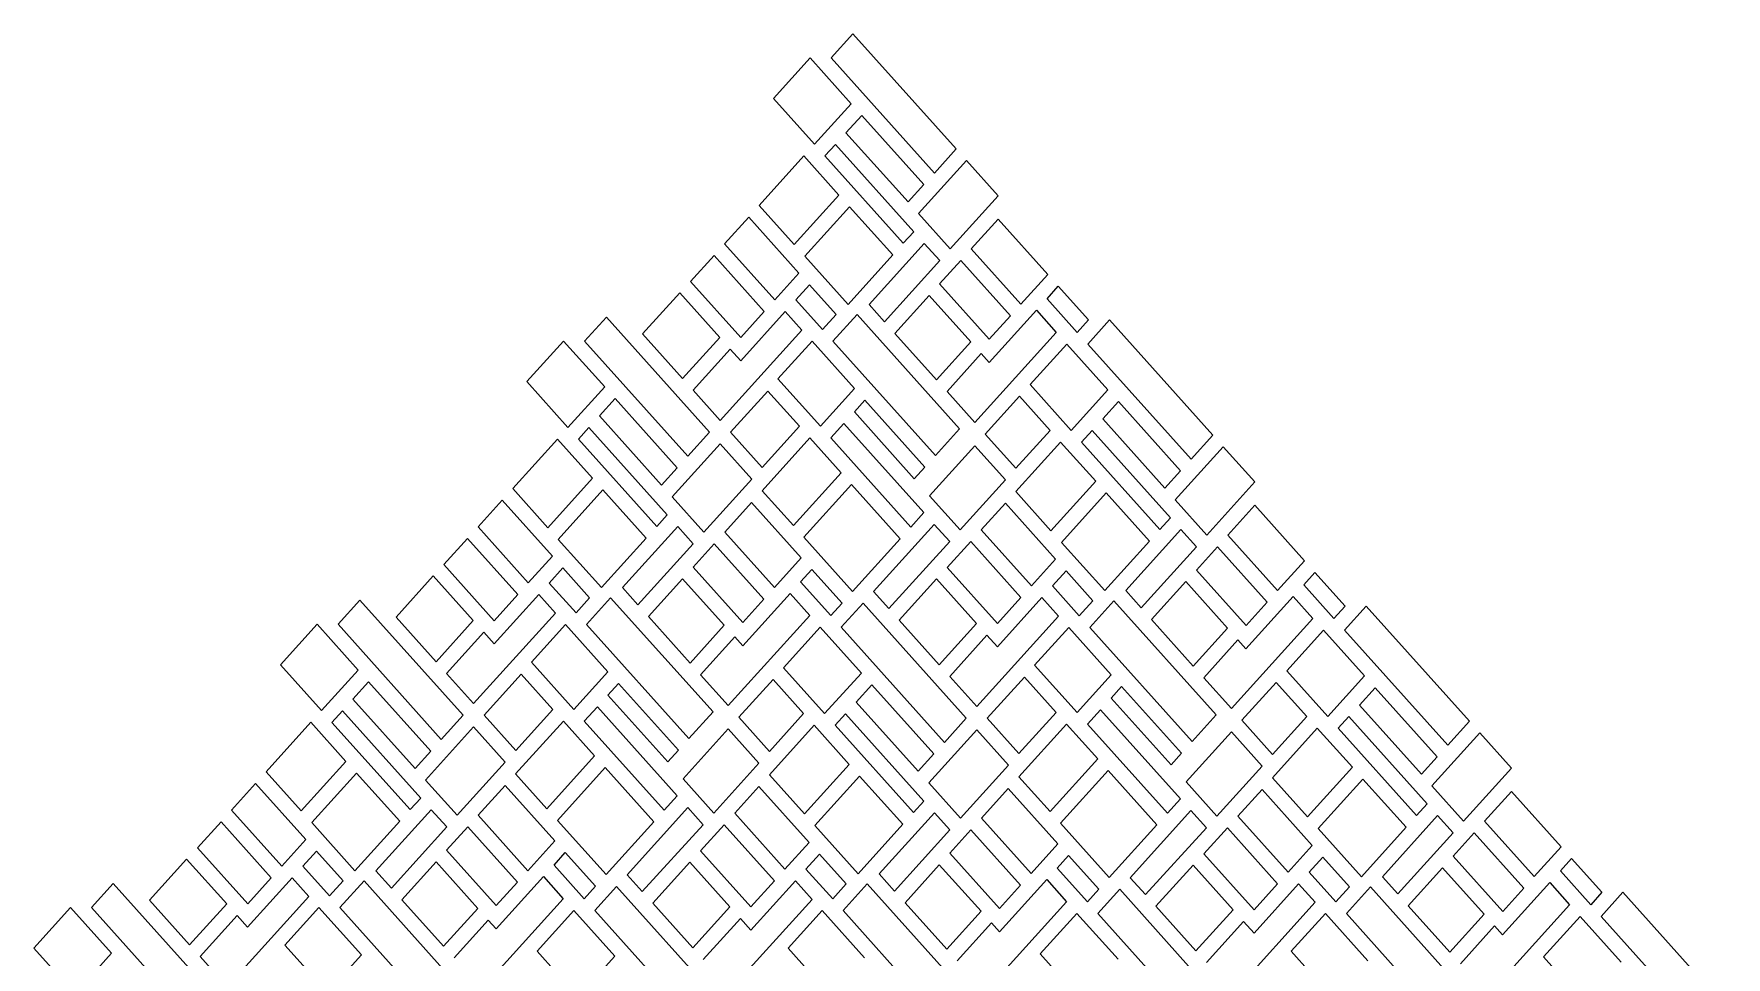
# Model space of a CAD drawing. Extents: x 373 to 1584, y 656 to 1958.
# Drawn here: x 663 to 1517, y 1492 to 1958 of the extents above; entities that cross this region are included whole.
import ezdxf

# ---------------------------------------------------------------- set-up
doc = ezdxf.new("R2010")
doc.units = 0
doc.layers.add('LAYER_01', color=7, linetype='CONTINUOUS')

msp = doc.modelspace()

# ---------------------------------------------------------------- linework, layer by layer
at = {"layer": 'LAYER_01'}
for p, q in [((1076.35, 1958.46), (1065.37, 1946.3)), ((1128.44, 1900.36), (1076.35, 1958.46)), ((1036.25, 1925.82), (1054.77, 1946.32)), ((1054.77, 1946.32), (1075.51, 1923.2)), ((1065.37, 1946.3), (1117.46, 1888.2)), ((1056.98, 1902.69), (1036.25, 1925.82)), ((1075.51, 1923.2), (1056.98, 1902.69)), ((1080.79, 1917.3), (1072.88, 1908.55)), ((1112.15, 1882.33), (1080.79, 1917.3)), ((1072.88, 1908.55), (1104.24, 1873.57)), ((1051.67, 1896.82), (1029.09, 1871.83)), ((1069.35, 1877.1), (1051.67, 1896.82)), ((1067.57, 1902.67), (1062.27, 1896.8)), ((1062.27, 1896.8), (1101.79, 1852.71)), ((1107.1, 1858.59), (1067.57, 1902.67)), ((1117.46, 1888.2), (1128.44, 1900.36)), ((1109.53, 1867.68), (1133.73, 1894.46)), ((1133.73, 1894.46), (1149.67, 1876.68)), ((1104.24, 1873.57), (1112.15, 1882.33)), ((1029.09, 1871.83), (1046.77, 1852.11)), ((1046.77, 1852.11), (1069.35, 1877.1)), ((1052.06, 1846.21), (1074.64, 1871.2)), ((1074.64, 1871.2), (1096.48, 1846.84)), ((1149.67, 1876.68), (1125.47, 1849.89)), ((1011.61, 1852.48), (1023.78, 1865.95)), ((1023.78, 1865.95), (1049.13, 1837.68)), ((1125.47, 1849.89), (1109.53, 1867.68)), ((1136.07, 1849.87), (1149.65, 1864.9)), ((1149.65, 1864.9), (1174.71, 1836.95)), ((1101.79, 1852.71), (1107.1, 1858.59)), ((1006.3, 1846.6), (994.41, 1833.45)), ((1031.65, 1818.33), (1006.3, 1846.6)), ((1036.96, 1824.2), (1011.61, 1852.48)), ((1073.9, 1821.85), (1052.06, 1846.21)), ((1096.48, 1846.84), (1073.9, 1821.85)), ((1112.38, 1852.69), (1084.5, 1821.83)), ((1120.16, 1844.02), (1112.38, 1852.69)), ((1161.13, 1821.92), (1136.07, 1849.87)), ((1049.13, 1837.68), (1036.96, 1824.2)), ((1092.28, 1813.15), (1120.16, 1844.02)), ((1120.14, 1832.24), (1130.76, 1844)), ((1130.76, 1844), (1155.82, 1816.04)), ((1174.71, 1836.95), (1161.13, 1821.92)), ((988.97, 1827.72), (970.22, 1806.96)), ((1009.17, 1805.19), (988.97, 1827.72)), ((994.41, 1833.45), (1019.76, 1805.17)), ((1054.42, 1831.78), (1047.55, 1824.18)), ((1067.9, 1816.74), (1054.42, 1831.78)), ((1145.2, 1804.29), (1120.14, 1832.24)), ((1174.32, 1824.77), (1180, 1831.05)), ((1180, 1831.05), (1195.26, 1814.03)), ((1047.55, 1824.18), (1061.04, 1809.14)), ((1084.5, 1821.83), (1092.28, 1813.15)), ((1114.83, 1826.37), (1097.56, 1807.26)), ((1135.87, 1802.9), (1114.83, 1826.37)), ((1145.18, 1792.52), (1169.01, 1818.9)), ((1169.01, 1818.9), (1178.99, 1807.77)), ((1189.59, 1807.75), (1174.32, 1824.77)), ((951.98, 1815.51), (940.99, 1803.36)), ((1004.06, 1757.42), (951.98, 1815.51)), ((1042.24, 1818.31), (1019.74, 1793.4)), ((1019.76, 1805.17), (1031.65, 1818.33)), ((1050.63, 1808.95), (1042.24, 1818.31)), ((1061.04, 1809.14), (1067.9, 1816.74)), ((1078.5, 1816.72), (1066.32, 1803.25)), ((1130.15, 1759.11), (1078.5, 1816.72)), ((1155.82, 1816.04), (1145.2, 1804.29)), ((1195.26, 1814.03), (1189.59, 1807.75)), ((1205.86, 1814.01), (1194.87, 1801.85)), ((1257.95, 1755.91), (1205.86, 1814.01)), ((911.87, 1782.88), (930.4, 1803.38)), ((930.4, 1803.38), (951.13, 1780.25)), ((940.99, 1803.36), (993.08, 1745.26)), ((970.22, 1806.96), (990.41, 1784.44)), ((990.41, 1784.44), (1009.17, 1805.19)), ((1009.37, 1763.29), (1050.63, 1808.95)), ((1038.53, 1784.24), (1055.73, 1803.27)), ((1055.73, 1803.27), (1077.15, 1779.37)), ((1066.32, 1803.25), (1117.98, 1745.63)), ((1097.56, 1807.26), (1118.6, 1783.79)), ((1118.6, 1783.79), (1135.87, 1802.9)), ((1178.99, 1807.77), (1137.89, 1762.28)), ((1165.75, 1781.37), (1184.28, 1801.87)), ((1184.28, 1801.87), (1205.01, 1778.75)), ((1194.87, 1801.85), (1246.96, 1743.75)), ((1014.45, 1799.3), (995.7, 1778.54)), ((1019.74, 1793.4), (1014.45, 1799.3)), ((1123.88, 1777.9), (1141.15, 1797.01)), ((1141.15, 1797.01), (1145.18, 1792.52)), ((932.6, 1759.75), (911.87, 1782.88)), ((951.13, 1780.25), (932.6, 1759.75)), ((995.7, 1778.54), (1009.37, 1763.29)), ((1014.66, 1757.4), (1033.41, 1778.15)), ((1033.41, 1778.15), (1049.36, 1760.36)), ((1059.95, 1760.34), (1038.53, 1784.24)), ((1077.15, 1779.37), (1059.95, 1760.34)), ((1137.89, 1762.28), (1123.88, 1777.9)), ((1186.48, 1758.24), (1165.75, 1781.37)), ((1205.01, 1778.75), (1186.48, 1758.24)), ((956.42, 1774.36), (948.51, 1765.61)), ((987.77, 1739.38), (956.42, 1774.36)), ((1077.13, 1767.6), (1082.44, 1773.48)), ((1107.36, 1733.88), (1077.13, 1767.6)), ((1082.44, 1773.48), (1112.67, 1739.76)), ((1160.44, 1775.49), (1143.17, 1756.38)), ((1175.89, 1758.27), (1160.44, 1775.49)), ((1210.3, 1772.85), (1202.39, 1764.1)), ((1241.65, 1737.88), (1210.3, 1772.85)), ((943.2, 1759.73), (937.89, 1753.85)), ((982.72, 1715.65), (943.2, 1759.73)), ((948.51, 1765.61), (979.86, 1730.63)), ((1049.36, 1760.36), (1030.61, 1739.61)), ((1065.24, 1754.45), (1071.82, 1761.73)), ((1071.82, 1761.73), (1112.14, 1716.75)), ((1117.98, 1745.63), (1130.15, 1759.11)), ((1202.39, 1764.1), (1233.74, 1729.13)), ((927.29, 1753.87), (904.72, 1728.89)), ((944.98, 1734.15), (927.29, 1753.87)), ((937.89, 1753.85), (977.41, 1709.77)), ((985.15, 1724.74), (1009.35, 1751.52)), ((993.08, 1745.26), (1004.06, 1757.42)), ((1009.35, 1751.52), (1025.3, 1733.73)), ((1030.61, 1739.61), (1014.66, 1757.4)), ((1030.58, 1727.84), (1054.64, 1754.47)), ((1054.64, 1754.47), (1070.39, 1736.9)), ((1105.57, 1709.47), (1065.24, 1754.45)), ((1137.86, 1750.5), (1115.07, 1725.28)), ((1153.31, 1733.28), (1137.86, 1750.5)), ((1143.17, 1756.38), (1158.62, 1739.15)), ((1181.18, 1752.37), (1158.6, 1727.38)), ((1158.62, 1739.15), (1175.89, 1758.27)), ((1198.86, 1732.65), (1181.18, 1752.37)), ((1197.08, 1758.22), (1191.77, 1752.35)), ((1191.77, 1752.35), (1231.29, 1708.26)), ((1236.6, 1714.14), (1197.08, 1758.22)), ((1246.96, 1743.75), (1257.95, 1755.91)), ((1239.03, 1723.23), (1263.23, 1750.01)), ((1263.23, 1750.01), (1279.18, 1732.23)), ((922.4, 1709.16), (944.98, 1734.15)), ((979.86, 1730.63), (987.77, 1739.38)), ((1025.3, 1733.73), (1001.1, 1706.95)), ((1070.39, 1736.9), (1046.33, 1710.27)), ((1112.67, 1739.76), (1107.36, 1733.88)), ((1233.74, 1729.13), (1241.65, 1737.88)), ((904.72, 1728.89), (922.4, 1709.16)), ((927.68, 1703.27), (950.26, 1728.26)), ((950.26, 1728.26), (972.1, 1703.89)), ((1046.33, 1710.27), (1030.58, 1727.84)), ((1051.62, 1704.37), (1075.68, 1731)), ((1075.68, 1731), (1100.26, 1703.59)), ((1115.07, 1725.28), (1130.52, 1708.05)), ((1130.52, 1708.05), (1153.31, 1733.28)), ((1158.6, 1727.38), (1176.28, 1707.66)), ((1176.28, 1707.66), (1198.86, 1732.65)), ((1181.57, 1701.76), (1204.14, 1726.75)), ((1204.14, 1726.75), (1225.99, 1702.39)), ((1279.18, 1732.23), (1254.98, 1705.44)), ((887.23, 1709.54), (899.41, 1723.01)), ((899.41, 1723.01), (924.76, 1694.74)), ((1001.1, 1706.95), (985.15, 1724.74)), ((1011.69, 1706.93), (1025.27, 1721.96)), ((1025.27, 1721.96), (1050.34, 1694.01)), ((1112.14, 1716.75), (1105.57, 1709.47)), ((1141.11, 1708.03), (1153.29, 1721.5)), ((1153.29, 1721.5), (1178.64, 1693.23)), ((1254.98, 1705.44), (1239.03, 1723.23)), ((1265.57, 1705.42), (1279.16, 1720.46)), ((1279.16, 1720.46), (1304.22, 1692.5)), ((912.58, 1681.26), (887.23, 1709.54)), ((988.01, 1709.75), (960.12, 1678.89)), ((977.41, 1709.77), (982.72, 1715.65)), ((995.79, 1701.07), (988.01, 1709.75)), ((1086.79, 1676.94), (1117.43, 1710.85)), ((1117.43, 1710.85), (1125.21, 1702.17)), ((1166.46, 1679.76), (1141.11, 1708.03)), ((1241.89, 1708.24), (1214, 1677.38)), ((1231.29, 1708.26), (1236.6, 1714.14)), ((1249.67, 1699.57), (1241.89, 1708.24)), ((881.92, 1703.66), (870.04, 1690.5)), ((907.27, 1675.39), (881.92, 1703.66)), ((949.53, 1678.91), (927.68, 1703.27)), ((972.1, 1703.89), (949.53, 1678.91)), ((967.9, 1670.21), (995.79, 1701.07)), ((995.76, 1689.3), (1006.38, 1701.05)), ((1006.38, 1701.05), (1031.44, 1673.1)), ((1036.75, 1678.97), (1011.69, 1706.93)), ((1076.2, 1676.96), (1051.62, 1704.37)), ((1100.26, 1703.59), (1076.2, 1676.96)), ((1125.21, 1702.17), (1094.44, 1668.41)), ((1135.8, 1702.15), (1123.92, 1689)), ((1161.15, 1673.88), (1135.8, 1702.15)), ((1203.41, 1677.4), (1181.57, 1701.76)), ((1225.99, 1702.39), (1203.41, 1677.4)), ((1221.78, 1668.7), (1249.67, 1699.57)), ((1249.65, 1687.8), (1260.26, 1699.55)), ((1260.26, 1699.55), (1285.33, 1671.59)), ((1290.64, 1677.47), (1265.57, 1705.42)), ((924.76, 1694.74), (912.58, 1681.26)), ((1050.34, 1694.01), (1036.75, 1678.97)), ((1178.64, 1693.23), (1166.46, 1679.76)), ((1304.22, 1692.5), (1290.64, 1677.47)), ((864.6, 1684.78), (845.84, 1664.02)), ((884.79, 1662.25), (864.6, 1684.78)), ((870.04, 1690.5), (895.38, 1662.23)), ((930.04, 1688.84), (923.18, 1681.24)), ((943.53, 1673.8), (930.04, 1688.84)), ((990.45, 1683.43), (973.19, 1664.31)), ((1011.49, 1659.96), (990.45, 1683.43)), ((1020.83, 1661.35), (995.76, 1689.3)), ((1049.95, 1681.83), (1055.62, 1688.11)), ((1055.62, 1688.11), (1070.89, 1671.09)), ((1118.48, 1683.27), (1099.72, 1662.52)), ((1138.67, 1660.75), (1118.48, 1683.27)), ((1123.92, 1689), (1149.27, 1660.73)), ((1183.92, 1687.33), (1177.06, 1679.74)), ((1197.41, 1672.29), (1183.92, 1687.33)), ((1274.71, 1659.84), (1249.65, 1687.8)), ((1303.83, 1680.32), (1309.5, 1686.61)), ((1309.5, 1686.61), (1324.77, 1669.58)), ((917.87, 1675.37), (895.36, 1650.46)), ((895.38, 1662.23), (907.27, 1675.39)), ((926.25, 1666.01), (917.87, 1675.37)), ((923.18, 1681.24), (936.66, 1666.2)), ((936.66, 1666.2), (943.53, 1673.8)), ((954.12, 1673.78), (941.95, 1660.31)), ((1005.78, 1616.16), (954.12, 1673.78)), ((960.12, 1678.89), (967.9, 1670.21)), ((1020.8, 1649.58), (1044.64, 1675.95)), ((1044.64, 1675.95), (1054.62, 1664.83)), ((1065.21, 1664.81), (1049.95, 1681.83)), ((1094.44, 1668.41), (1086.79, 1676.94)), ((1171.75, 1673.86), (1149.24, 1648.95)), ((1149.27, 1660.73), (1161.15, 1673.88)), ((1180.14, 1664.5), (1171.75, 1673.86)), ((1177.06, 1679.74), (1190.54, 1664.7)), ((1214, 1677.38), (1221.78, 1668.7)), ((1244.34, 1681.92), (1227.07, 1662.81)), ((1265.37, 1658.46), (1244.34, 1681.92)), ((1274.69, 1648.07), (1298.52, 1674.45)), ((1298.52, 1674.45), (1308.5, 1663.32)), ((1319.09, 1663.3), (1303.83, 1680.32)), ((827.6, 1672.57), (816.62, 1660.42)), ((879.69, 1614.47), (827.6, 1672.57)), ((885, 1620.35), (926.25, 1666.01)), ((1031.44, 1673.1), (1020.83, 1661.35)), ((1070.89, 1671.09), (1065.21, 1664.81)), ((1081.48, 1671.07), (1070.5, 1658.91)), ((1133.57, 1612.97), (1081.48, 1671.07)), ((1190.54, 1664.7), (1197.41, 1672.29)), ((1208, 1672.27), (1195.83, 1658.8)), ((1259.66, 1614.66), (1208, 1672.27)), ((1285.33, 1671.59), (1274.71, 1659.84)), ((1324.77, 1669.58), (1319.09, 1663.3)), ((1335.36, 1669.56), (1324.38, 1657.4)), ((1387.45, 1611.46), (1335.36, 1669.56)), ((787.49, 1639.93), (806.02, 1660.44)), ((806.02, 1660.44), (826.75, 1637.31)), ((816.62, 1660.42), (868.7, 1602.32)), ((845.84, 1664.02), (866.04, 1641.5)), ((866.04, 1641.5), (884.79, 1662.25)), ((914.15, 1641.29), (931.35, 1660.33)), ((931.35, 1660.33), (952.77, 1636.43)), ((941.95, 1660.31), (993.6, 1602.69)), ((973.19, 1664.31), (994.22, 1640.85)), ((994.22, 1640.85), (1011.49, 1659.96)), ((1054.62, 1664.83), (1013.51, 1619.33)), ((1041.38, 1638.43), (1059.9, 1658.93)), ((1059.9, 1658.93), (1080.63, 1635.81)), ((1070.5, 1658.91), (1122.59, 1600.81)), ((1099.72, 1662.52), (1119.92, 1639.99)), ((1119.92, 1639.99), (1138.67, 1660.75)), ((1138.88, 1618.84), (1180.14, 1664.5)), ((1168.04, 1639.79), (1185.23, 1658.82)), ((1185.23, 1658.82), (1206.65, 1634.93)), ((1195.83, 1658.8), (1247.48, 1601.18)), ((1227.07, 1662.81), (1248.1, 1639.34)), ((1248.1, 1639.34), (1265.37, 1658.46)), ((1308.5, 1663.32), (1267.39, 1617.83)), ((1295.26, 1636.92), (1313.78, 1657.42)), ((1313.78, 1657.42), (1334.52, 1634.3)), ((1324.38, 1657.4), (1376.47, 1599.31)), ((890.08, 1656.36), (871.32, 1635.6)), ((895.36, 1650.46), (890.08, 1656.36)), ((999.51, 1634.95), (1016.78, 1654.07)), ((1016.78, 1654.07), (1020.8, 1649.58)), ((1143.96, 1654.85), (1125.2, 1634.1)), ((1149.24, 1648.95), (1143.96, 1654.85)), ((1253.39, 1633.45), (1270.66, 1652.56)), ((1270.66, 1652.56), (1274.69, 1648.07)), ((808.23, 1616.81), (787.49, 1639.93)), ((935.58, 1617.4), (914.15, 1641.29)), ((1189.46, 1615.89), (1168.04, 1639.79)), ((826.75, 1637.31), (808.23, 1616.81)), ((832.04, 1631.41), (824.13, 1622.66)), ((863.39, 1596.44), (832.04, 1631.41)), ((871.32, 1635.6), (885, 1620.35)), ((890.28, 1614.45), (909.04, 1635.21)), ((909.04, 1635.21), (924.98, 1617.42)), ((952.77, 1636.43), (935.58, 1617.4)), ((1013.51, 1619.33), (999.51, 1634.95)), ((1036.07, 1632.55), (1018.8, 1613.44)), ((1051.51, 1615.32), (1036.07, 1632.55)), ((1062.11, 1615.3), (1041.38, 1638.43)), ((1080.63, 1635.81), (1062.11, 1615.3)), ((1125.2, 1634.1), (1138.88, 1618.84)), ((1144.17, 1612.95), (1162.92, 1633.7)), ((1162.92, 1633.7), (1178.86, 1615.92)), ((1206.65, 1634.93), (1189.46, 1615.89)), ((1267.39, 1617.83), (1253.39, 1633.45)), ((1289.95, 1631.05), (1272.68, 1611.93)), ((1305.39, 1613.82), (1289.95, 1631.05)), ((1315.99, 1613.8), (1295.26, 1636.92)), ((1334.52, 1634.3), (1315.99, 1613.8)), ((824.13, 1622.66), (855.49, 1587.69)), ((952.75, 1624.66), (958.06, 1630.54)), ((982.98, 1590.94), (952.75, 1624.66)), ((958.06, 1630.54), (988.29, 1596.81)), ((1085.92, 1629.91), (1078.01, 1621.16)), ((1117.28, 1594.94), (1085.92, 1629.91)), ((1206.63, 1623.15), (1211.94, 1629.03)), ((1236.87, 1589.43), (1206.63, 1623.15)), ((1211.94, 1629.03), (1242.17, 1595.31)), ((1339.8, 1628.4), (1331.89, 1619.65)), ((1371.16, 1593.43), (1339.8, 1628.4)), ((818.82, 1616.79), (813.51, 1610.91)), ((858.35, 1572.7), (818.82, 1616.79)), ((868.7, 1602.32), (879.69, 1614.47)), ((906.23, 1596.67), (890.28, 1614.45)), ((924.98, 1617.42), (906.23, 1596.67)), ((940.86, 1611.5), (947.44, 1618.78)), ((947.44, 1618.78), (987.77, 1573.81)), ((993.6, 1602.69), (1005.78, 1616.16)), ((1034.24, 1596.21), (1051.51, 1615.32)), ((1072.7, 1615.28), (1067.39, 1609.41)), ((1112.23, 1571.2), (1072.7, 1615.28)), ((1078.01, 1621.16), (1109.37, 1586.18)), ((1178.86, 1615.92), (1160.11, 1595.16)), ((1194.75, 1610), (1201.32, 1617.28)), ((1201.32, 1617.28), (1241.65, 1572.3)), ((1247.48, 1601.18), (1259.66, 1614.66)), ((1288.13, 1594.7), (1305.39, 1613.82)), ((1326.59, 1613.78), (1321.28, 1607.9)), ((1366.11, 1569.69), (1326.59, 1613.78)), ((1331.89, 1619.65), (1363.25, 1584.68)), ((802.92, 1610.93), (780.34, 1585.94)), ((820.6, 1591.21), (802.92, 1610.93)), ((813.51, 1610.91), (853.04, 1566.83)), ((860.77, 1581.79), (884.97, 1608.58)), ((884.97, 1608.58), (900.92, 1590.79)), ((906.21, 1584.9), (930.27, 1611.52)), ((930.27, 1611.52), (946.02, 1593.96)), ((981.19, 1566.53), (940.86, 1611.5)), ((1013.49, 1607.56), (990.7, 1582.34)), ((1028.93, 1590.33), (1013.49, 1607.56)), ((1018.8, 1613.44), (1034.24, 1596.21)), ((1056.8, 1609.43), (1034.22, 1584.44)), ((1074.48, 1589.7), (1056.8, 1609.43)), ((1067.39, 1609.41), (1106.92, 1565.32)), ((1114.65, 1580.29), (1138.86, 1607.07)), ((1122.59, 1600.81), (1133.57, 1612.97)), ((1138.86, 1607.07), (1154.8, 1589.29)), ((1160.11, 1595.16), (1144.17, 1612.95)), ((1160.09, 1583.39), (1184.15, 1610.02)), ((1184.15, 1610.02), (1199.9, 1592.45)), ((1235.07, 1565.02), (1194.75, 1610)), ((1267.37, 1606.06), (1244.58, 1580.83)), ((1282.82, 1588.83), (1267.37, 1606.06)), ((1272.68, 1611.93), (1288.13, 1594.7)), ((1310.68, 1607.92), (1288.1, 1582.93)), ((1328.36, 1588.2), (1310.68, 1607.92)), ((1321.28, 1607.9), (1360.8, 1563.82)), ((1368.54, 1578.78), (1392.74, 1605.57)), ((1376.47, 1599.31), (1387.45, 1611.46)), ((1392.74, 1605.57), (1408.68, 1587.78)), ((988.29, 1596.81), (982.98, 1590.94)), ((798.02, 1566.22), (820.6, 1591.21)), ((855.49, 1587.69), (863.39, 1596.44)), ((900.92, 1590.79), (876.72, 1564.01)), ((946.02, 1593.96), (921.96, 1567.33)), ((1006.14, 1565.11), (1028.93, 1590.33)), ((1051.9, 1564.72), (1074.48, 1589.7)), ((1109.37, 1586.18), (1117.28, 1594.94)), ((1154.8, 1589.29), (1130.6, 1562.5)), ((1199.9, 1592.45), (1175.84, 1565.82)), ((1242.17, 1595.31), (1236.87, 1589.43)), ((1260.02, 1563.6), (1282.82, 1588.83)), ((1305.78, 1563.21), (1328.36, 1588.2)), ((1363.25, 1584.68), (1371.16, 1593.43)), ((762.86, 1566.59), (775.03, 1580.07)), ((775.03, 1580.07), (800.38, 1551.79)), ((780.34, 1585.94), (798.02, 1566.22)), ((803.31, 1560.33), (825.89, 1585.31)), ((825.89, 1585.31), (847.73, 1560.95)), ((876.72, 1564.01), (860.77, 1581.79)), ((921.96, 1567.33), (906.21, 1584.9)), ((927.24, 1561.43), (951.3, 1588.06)), ((951.3, 1588.06), (975.88, 1560.65)), ((990.7, 1582.34), (1006.14, 1565.11)), ((1034.22, 1584.44), (1051.9, 1564.72)), ((1057.19, 1558.82), (1079.77, 1583.81)), ((1079.77, 1583.81), (1101.61, 1559.45)), ((1130.6, 1562.5), (1114.65, 1580.29)), ((1175.84, 1565.82), (1160.09, 1583.39)), ((1181.13, 1559.93), (1205.19, 1586.56)), ((1205.19, 1586.56), (1229.76, 1559.14)), ((1244.58, 1580.83), (1260.02, 1563.6)), ((1288.1, 1582.93), (1305.78, 1563.21)), ((1311.07, 1557.31), (1333.65, 1582.3)), ((1333.65, 1582.3), (1355.49, 1557.94)), ((1408.68, 1587.78), (1384.48, 1561)), ((853.04, 1566.83), (858.35, 1572.7)), ((887.31, 1563.99), (900.9, 1579.02)), ((900.9, 1579.02), (925.96, 1551.07)), ((987.77, 1573.81), (981.19, 1566.53)), ((1016.74, 1565.09), (1028.91, 1578.56)), ((1028.91, 1578.56), (1054.26, 1550.29)), ((1106.92, 1565.32), (1112.23, 1571.2)), ((1141.2, 1562.48), (1154.78, 1577.51)), ((1154.78, 1577.51), (1179.84, 1549.56)), ((1241.65, 1572.3), (1235.07, 1565.02)), ((1270.62, 1563.58), (1282.79, 1577.06)), ((1282.79, 1577.06), (1308.14, 1548.78)), ((1384.48, 1561), (1368.54, 1578.78)), ((1395.08, 1560.97), (1408.66, 1576.01)), ((1408.66, 1576.01), (1433.72, 1548.05)), ((788.2, 1538.32), (762.86, 1566.59)), ((863.63, 1566.81), (835.74, 1535.94)), ((871.41, 1558.13), (863.63, 1566.81)), ((912.38, 1536.03), (887.31, 1563.99)), ((962.41, 1534), (993.05, 1567.91)), ((993.05, 1567.91), (1000.83, 1559.23)), ((1042.09, 1536.81), (1016.74, 1565.09)), ((1117.51, 1565.3), (1089.63, 1534.44)), ((1125.29, 1556.63), (1117.51, 1565.3)), ((1216.3, 1532.49), (1246.93, 1566.4)), ((1246.93, 1566.4), (1254.71, 1557.73)), ((1295.97, 1535.31), (1270.62, 1563.58)), ((1371.4, 1563.8), (1343.51, 1532.93)), ((1360.8, 1563.82), (1366.11, 1569.69)), ((1379.17, 1555.12), (1371.4, 1563.8)), ((757.55, 1560.72), (745.66, 1547.56)), ((782.89, 1532.44), (757.55, 1560.72)), ((825.15, 1535.96), (803.31, 1560.33)), ((847.73, 1560.95), (825.15, 1535.96)), ((843.52, 1527.27), (871.41, 1558.13)), ((871.39, 1546.36), (882.01, 1558.11)), ((882.01, 1558.11), (907.07, 1530.16)), ((951.82, 1534.02), (927.24, 1561.43)), ((975.88, 1560.65), (951.82, 1534.02)), ((1000.83, 1559.23), (970.06, 1525.47)), ((1011.43, 1559.21), (999.54, 1546.06)), ((1036.78, 1530.94), (1011.43, 1559.21)), ((1079.03, 1534.46), (1057.19, 1558.82)), ((1101.61, 1559.45), (1079.03, 1534.46)), ((1097.4, 1525.76), (1125.29, 1556.63)), ((1125.27, 1544.85), (1135.89, 1556.61)), ((1135.89, 1556.61), (1160.95, 1528.65)), ((1166.26, 1534.53), (1141.2, 1562.48)), ((1205.7, 1532.51), (1181.13, 1559.93)), ((1229.76, 1559.14), (1205.7, 1532.51)), ((1254.71, 1557.73), (1223.94, 1523.96)), ((1265.31, 1557.71), (1253.42, 1544.55)), ((1290.66, 1529.43), (1265.31, 1557.71)), ((1332.91, 1532.95), (1311.07, 1557.31)), ((1355.49, 1557.94), (1332.91, 1532.95)), ((1351.29, 1524.26), (1379.17, 1555.12)), ((1379.15, 1543.35), (1389.77, 1555.1)), ((1389.77, 1555.1), (1414.83, 1527.14)), ((1420.14, 1533.02), (1395.08, 1560.97)), ((745.66, 1547.56), (771.01, 1519.29)), ((800.38, 1551.79), (788.2, 1538.32)), ((805.67, 1545.9), (798.8, 1538.3)), ((819.15, 1530.86), (805.67, 1545.9)), ((896.45, 1518.4), (871.39, 1546.36)), ((925.96, 1551.07), (912.38, 1536.03)), ((999.54, 1546.06), (1024.89, 1517.78)), ((1054.26, 1550.29), (1042.09, 1536.81)), ((1179.84, 1549.56), (1166.26, 1534.53)), ((1308.14, 1548.78), (1295.97, 1535.31)), ((1433.72, 1548.05), (1420.14, 1533.02)), ((740.22, 1541.83), (721.47, 1521.08)), ((760.41, 1519.31), (740.22, 1541.83)), ((798.8, 1538.3), (812.28, 1523.26)), ((866.08, 1540.48), (848.81, 1521.37)), ((887.12, 1517.02), (866.08, 1540.48)), ((925.57, 1538.89), (931.25, 1545.17)), ((940.83, 1521.86), (925.57, 1538.89)), ((931.25, 1545.17), (946.51, 1528.14)), ((994.1, 1540.33), (975.35, 1519.57)), ((1014.29, 1517.8), (994.1, 1540.33)), ((1059.55, 1544.39), (1052.68, 1536.79)), ((1073.03, 1529.35), (1059.55, 1544.39)), ((1119.96, 1538.98), (1102.69, 1519.86)), ((1141, 1515.51), (1119.96, 1538.98)), ((1150.33, 1516.9), (1125.27, 1544.85)), ((1179.45, 1537.38), (1185.13, 1543.66)), ((1194.72, 1520.36), (1179.45, 1537.38)), ((1185.13, 1543.66), (1200.39, 1526.64)), ((1247.98, 1538.82), (1229.23, 1518.07)), ((1268.18, 1516.3), (1247.98, 1538.82)), ((1253.42, 1544.55), (1278.77, 1516.28)), ((1313.43, 1542.89), (1306.56, 1535.29)), ((1326.91, 1527.85), (1313.43, 1542.89)), ((1373.84, 1537.47), (1356.57, 1518.36)), ((1394.88, 1514.01), (1373.84, 1537.47)), ((1404.21, 1515.39), (1379.15, 1543.35)), ((1433.33, 1535.88), (1439.01, 1542.16)), ((1439.01, 1542.16), (1454.27, 1525.13)), ((703.22, 1529.63), (692.24, 1517.47)), ((755.31, 1471.53), (703.22, 1529.63)), ((793.49, 1532.42), (770.99, 1507.52)), ((771.01, 1519.29), (782.89, 1532.44)), ((801.88, 1523.07), (793.49, 1532.42)), ((812.28, 1523.26), (819.15, 1530.86)), ((829.74, 1530.84), (817.57, 1517.36)), ((881.4, 1473.22), (829.74, 1530.84)), ((835.74, 1535.94), (843.52, 1527.27)), ((896.43, 1506.63), (920.26, 1533.01)), ((907.07, 1530.16), (896.45, 1518.4)), ((920.26, 1533.01), (930.24, 1521.88)), ((970.06, 1525.47), (962.41, 1534)), ((1047.37, 1530.92), (1024.87, 1506.01)), ((1024.89, 1517.78), (1036.78, 1530.94)), ((1055.76, 1521.56), (1047.37, 1530.92)), ((1052.68, 1536.79), (1066.16, 1521.75)), ((1066.16, 1521.75), (1073.03, 1529.35)), ((1083.63, 1529.33), (1071.45, 1515.86)), ((1135.28, 1471.72), (1083.63, 1529.33)), ((1089.63, 1534.44), (1097.4, 1525.76)), ((1150.31, 1505.13), (1174.14, 1531.51)), ((1160.95, 1528.65), (1150.33, 1516.9)), ((1174.14, 1531.51), (1184.12, 1520.38)), ((1223.94, 1523.96), (1216.3, 1532.49)), ((1301.25, 1529.41), (1278.75, 1504.5)), ((1278.77, 1516.28), (1290.66, 1529.43)), ((1309.64, 1520.06), (1301.25, 1529.41)), ((1306.56, 1535.29), (1320.05, 1520.25)), ((1343.51, 1532.93), (1351.29, 1524.26)), ((1404.19, 1503.62), (1428.03, 1530)), ((1428.03, 1530), (1438, 1518.87)), ((1448.6, 1518.85), (1433.33, 1535.88)), ((721.47, 1521.08), (741.66, 1498.56)), ((760.62, 1477.41), (801.88, 1523.07)), ((848.81, 1521.37), (869.85, 1497.91)), ((930.24, 1521.88), (889.13, 1476.39)), ((946.51, 1528.14), (940.83, 1521.86)), ((957.11, 1528.12), (946.12, 1515.97)), ((1009.19, 1470.03), (957.11, 1528.12)), ((1014.5, 1475.9), (1055.76, 1521.56)), ((1102.69, 1519.86), (1123.73, 1496.4)), ((1184.12, 1520.38), (1143.02, 1474.89)), ((1200.39, 1526.64), (1194.72, 1520.36)), ((1210.99, 1526.62), (1200, 1514.46)), ((1263.08, 1468.52), (1210.99, 1526.62)), ((1268.38, 1474.4), (1309.64, 1520.06)), ((1320.05, 1520.25), (1326.91, 1527.85)), ((1337.51, 1527.83), (1325.33, 1514.35)), ((1389.16, 1470.21), (1337.51, 1527.83)), ((1414.83, 1527.14), (1404.21, 1515.39)), ((1454.27, 1525.13), (1448.6, 1518.85)), ((1464.87, 1525.11), (1453.88, 1512.96)), ((1516.96, 1467.01), (1464.87, 1525.11)), ((663.12, 1496.99), (681.64, 1517.49)), ((681.64, 1517.49), (702.38, 1494.37)), ((692.24, 1517.47), (744.33, 1459.37)), ((741.66, 1498.56), (760.41, 1519.31)), ((765.7, 1513.41), (746.95, 1492.66)), ((770.99, 1507.52), (765.7, 1513.41)), ((789.78, 1498.35), (806.97, 1517.38)), ((806.97, 1517.38), (828.4, 1493.49)), ((817.57, 1517.36), (869.23, 1459.75)), ((869.85, 1497.91), (887.12, 1517.02)), ((917, 1495.48), (935.53, 1515.99)), ((935.53, 1515.99), (956.26, 1492.86)), ((946.12, 1515.97), (998.21, 1457.87)), ((975.35, 1519.57), (995.54, 1497.05)), ((995.54, 1497.05), (1014.29, 1517.8)), ((1019.58, 1511.91), (1000.83, 1491.15)), ((1024.87, 1506.01), (1019.58, 1511.91)), ((1043.66, 1496.85), (1060.86, 1515.88)), ((1060.86, 1515.88), (1082.28, 1491.98)), ((1071.45, 1515.86), (1123.11, 1458.24)), ((1123.73, 1496.4), (1141, 1515.51)), ((1170.88, 1493.98), (1189.41, 1514.48)), ((1189.41, 1514.48), (1210.14, 1491.36)), ((1200, 1514.46), (1252.09, 1456.36)), ((1229.23, 1518.07), (1249.42, 1495.54)), ((1249.42, 1495.54), (1268.18, 1516.3)), ((1297.54, 1495.34), (1314.74, 1514.37)), ((1314.74, 1514.37), (1336.16, 1490.48)), ((1325.33, 1514.35), (1376.99, 1456.73)), ((1356.57, 1518.36), (1377.61, 1494.89)), ((1377.61, 1494.89), (1394.88, 1514.01)), ((1438, 1518.87), (1396.9, 1473.38)), ((1424.76, 1492.47), (1443.29, 1512.98)), ((1443.29, 1512.98), (1464.02, 1489.85)), ((1453.88, 1512.96), (1505.97, 1454.86)), ((875.13, 1492.01), (892.4, 1511.12)), ((892.4, 1511.12), (896.43, 1506.63)), ((1129.01, 1490.5), (1146.28, 1509.62)), ((1146.28, 1509.62), (1150.31, 1505.13)), ((1273.46, 1510.4), (1254.71, 1489.65)), ((1278.75, 1504.5), (1273.46, 1510.4)), ((1382.9, 1489), (1400.16, 1508.11)), ((1400.16, 1508.11), (1404.19, 1503.62)), ((683.85, 1473.87), (663.12, 1496.99)), ((702.38, 1494.37), (683.85, 1473.87)), ((811.2, 1474.46), (789.78, 1498.35)), ((937.73, 1472.36), (917, 1495.48)), ((1065.08, 1472.95), (1043.66, 1496.85)), ((1318.96, 1471.45), (1297.54, 1495.34)), ((746.95, 1492.66), (760.62, 1477.41)), ((828.4, 1493.49), (811.2, 1474.46)), ((956.26, 1492.86), (937.73, 1472.36)), ((1191.61, 1470.85), (1170.88, 1493.98)), ((1445.5, 1469.35), (1424.76, 1492.47))]:
    msp.add_line(p, q, dxfattribs=at)

doc.saveas('drawing.dxf')
